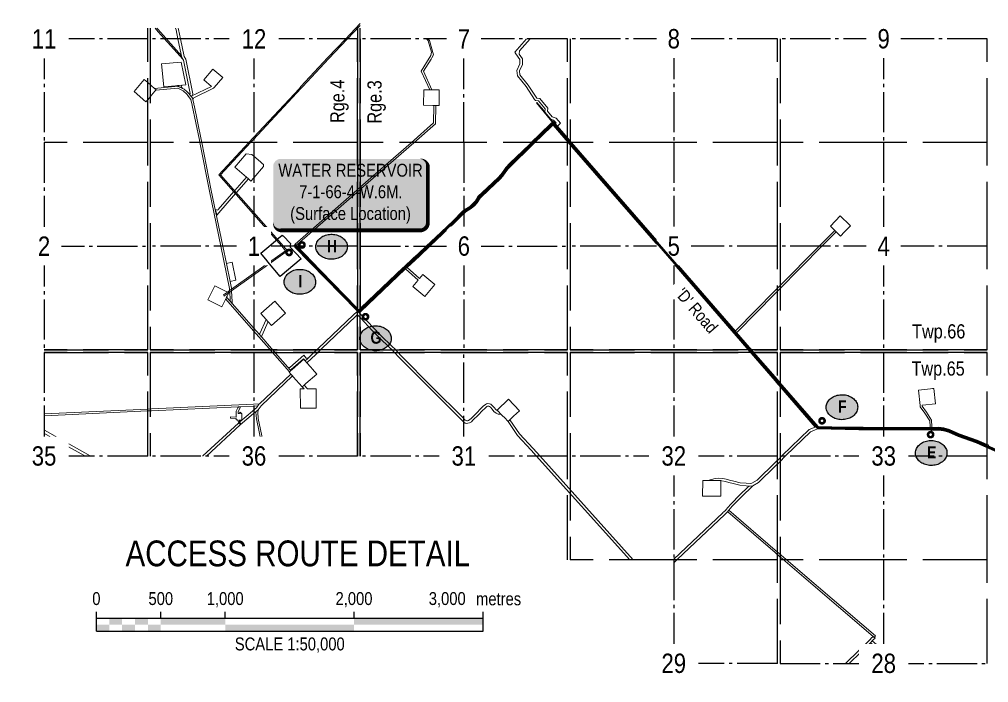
# Model space of a CAD drawing. Extents: x 406396 to 410344, y 6062839 to 6066265.
# Drawn here: x 406816 to 407568, y 6063213 to 6063727 of the extents above; entities that cross this region are included whole.
import ezdxf
from ezdxf.enums import TextEntityAlignment as Align

# ---------------------------------------------------------------- set-up
doc = ezdxf.new("R2010")
doc.units = 0
doc.header["$LTSCALE"] = 5
doc.linetypes.add('foc-QUARTERLINE', pattern=[33, 25, -3, 2, -3])
doc.linetypes.add('foc-UNSURVEYED', pattern=[12.5, 10, -2.5])
for name, color, linetype in [('33', 20, 'Continuous'), ('CG-NOTES', 7, 'Continuous'), ('DETAIL-T', 7, 'Continuous'), ('L-2', 7, 'Continuous'), ('L-QSEC', 8, 'foc-QUARTERLINE'), ('L-SEC', 7, 'Continuous'), ('L-SECQ', 8, 'foc-QUARTERLINE'), ('L-USEC', 7, 'foc-UNSURVEYED'), ('P-PROPOSED', 10, 'Continuous'), ('S-7', 6, 'Continuous')]:
    doc.layers.add(name, color=color, linetype=linetype)
doc.layers.add('AS-ROUTEMAP', color=35, linetype='Continuous', lineweight=0)
doc.styles.add('100L', font='ARIALN.TTF', dxfattribs={"height": 11})
doc.styles.add('120', font='ARIALN.TTF', dxfattribs={"height": 13})
doc.styles.add('80', font='ARIALN.TTF', dxfattribs={"height": 10})
doc.styles.add('80CG', font='ARIALN.TTF', dxfattribs={"height": 10})
doc.styles.add('BOLD', font='ARIALNB.TTF')
doc.styles.add('TXT', font='ARIALN.TTF', dxfattribs={"height": 0.2})

# ---------------------------------------------------------------- blocks, each defined once
blk = doc.blocks.new('*U289')
at = {"color": 0}
for p, q in [((-150, 0), (-150, 15)), ((-150, 10), (150.24, 10)), ((-100, 10), (-100, 15)), ((-50, 10), (-50, 15)), ((50, 10), (50, 15)), ((150.24, 0), (150.24, 15)), ((-150, 0), (150.24, 0))]:
    blk.add_line(p, q, dxfattribs=at)
for points in [[(-140, 10), (-130, 10), (-140, 5), (-130, 5)], [(-120, 10), (-110, 10), (-120, 5), (-110, 5)], [(-100, 10), (-50, 10), (-100, 5), (-50, 5)], [(50, 10), (150.24, 10), (50, 5), (150.24, 5)], [(-150, 5), (-140, 5), (-150, 0), (-140, 0)], [(-130, 5), (-120, 5), (-130, 0), (-120, 0)], [(-110, 5), (-100, 5), (-110, 0), (-100, 0)], [(-50, 5), (50, 5), (-50, 0), (50, 0)]]:
    blk.add_solid(points, dxfattribs=at)
at = {"color": 0, "style": '80'}
blk.add_text('metres', height=10, dxfattribs=at).set_placement((162.24, 20), align=Align.CENTER)
at = {"color": 0, "char_height": 10, "style": '80'}
for s, insert, attachment_point in [('0', (-150, 30.21), 2), ('500', (-100, 30.21), 2), ('1,000', (-50, 30.21), 2), ('2,000', (50, 30.21), 2), ('3,000', (136.7, 30.22), 3), ('SCALE 1:50,000', (0.12, -5), 2)]:
    blk.add_mtext(s, dxfattribs=dict(at, insert=insert, attachment_point=attachment_point))
blk = doc.blocks.new('Route_Letters')
h = blk.add_hatch(color=255)
h.dxf.hatch_style = 1
edge = h.paths.add_edge_path()
edge.add_ellipse((-0.12, 0.46), major_axis=(-11.97, 0), ratio=0.789318, start_angle=0, end_angle=360)
at = {"color": 5}
blk.add_open_spline([(-12.34, 0.46), (-12.34, -0.25), (-12.24, -0.97), (-11.72, -2.79), (-11.14, -3.88), (-9.56, -5.81), (-8.54, -6.66), (-6.22, -8.02), (-4.9, -8.54), (-2.12, -9.17), (-0.66, -9.3), (2.22, -9.13), (3.64, -8.84), (6.27, -7.89), (7.48, -7.22), (9.54, -5.6), (10.38, -4.64), (11.6, -2.54), (11.97, -1.4), (12.18, 0.91), (12.02, 2.08), (11.2, 4.3), (10.54, 5.35), (8.8, 7.2), (7.72, 7.99), (5.29, 9.24), (3.93, 9.68), (1.11, 10.18), (-0.35, 10.23), (-3.22, 9.91), (-4.61, 9.55), (-7.16, 8.47), (-8.32, 7.75), (-10.24, 6.02), (-11, 5.02), (-12.05, 2.86), (-12.32, 1.7), (-12.34, 0.52), (-12.34, 0.49), (-12.34, 0.46)], degree=3, knots=[0, 0, 0, 0, 0.219529, 0.219529, 0.575727, 0.575727, 0.931924, 0.931924, 1.288121, 1.288121, 1.644318, 1.644318, 2.000515, 2.000515, 2.356712, 2.356712, 2.712909, 2.712909, 3.069107, 3.069107, 3.425304, 3.425304, 3.781501, 3.781501, 4.137698, 4.137698, 4.493895, 4.493895, 4.850092, 4.850092, 5.20629, 5.20629, 5.562487, 5.562487, 5.918684, 5.918684, 6.274881, 6.274881, 6.283185, 6.283185, 6.283185, 6.283185], dxfattribs=at)
at = {"color": 14, "style": 'BOLD'}
blk.add_attdef('A', text='', height=9.5, dxfattribs=at).set_placement((0.22, 0.98), align=Align.MIDDLE)
blk = doc.blocks.new('AA')
at = {"const_width": 4}
blk.add_lwpolyline([(-1, 0, 1), (1, 0, 1)], format="xyb", close=True, dxfattribs=at)
blk.add_circle((0, 0), 2)
blk = doc.blocks.new('*U440')
h = blk.add_hatch(color=255)
edge = h.paths.add_edge_path()
edge.add_line((-54, -28.5), (54, -28.5))
edge.add_arc((54, -22.5), 6, 270, 360)
edge.add_line((60, -22.5), (60, 21))
edge.add_arc((54, 21), 6, 0, 90)
edge.add_line((54, 27), (-54, 27))
edge.add_arc((-54, 21), 6, 90, 180)
edge.add_line((-60, 21), (-60, -22.5))
edge.add_arc((-54, -22.5), 6, 180, 270)
at = {"color": 14, "flags": 128}
blk.add_lwpolyline([(-54, -28.5, 3, 3, 0), (54, -28.5, 3, 3, 0.414214), (60, -22.5, 3, 3, 0), (60, 21, 3, 0, 0.414214), (54, 27, 0, 0, 0), (-54, 27, 0, 0, 0.414214), (-60, 21, 0, 0, 0), (-60, -22.5, 0, 3, 0.414214)], format="xyseb", close=True, dxfattribs=at)
at = {"color": 14, "style": '80'}
blk.add_attdef('ENTER_TEXT_001', (-26.85, -4.92), '', height=10, dxfattribs=at)

msp = doc.modelspace()

# ---------------------------------------------------------------- linework, layer by layer
at = {"layer": 'AS-ROUTEMAP'}
for points in [[(407080.67, 6063722.6), (407070.61, 6063711.92), (407056.41, 6063696.87), (407035.98, 6063674.95), (407034.7, 6063673.58), (406997.92, 6063634.12), (406995.63, 6063631.66), (406972.38, 6063606.72), (406997.93, 6063577.64), (407021.12, 6063551.25), (407024.28, 6063547.65), (406997.94, 6063528.88), (406980.92, 6063516.74), (406979.47, 6063515.71), (406978.79, 6063515.22), (406978.71, 6063515.16), (406975.74, 6063513.04), (406975.21, 6063512.67), (406974.89, 6063513.09), (406974.61, 6063513.47), (406977.86, 6063515.78), (406978.74, 6063516.41), (406979.41, 6063516.89), (406980.86, 6063517.93), (406997.94, 6063530.1), (407022.8, 6063547.82), (407019.79, 6063551.26), (406997.93, 6063576.12), (406971.03, 6063606.74), (406994.27, 6063631.66), (406997.92, 6063635.59), (407033.46, 6063673.71), (407034.74, 6063675.08), (407055.68, 6063697.55), (407069.24, 6063711.93), (407080.67, 6063724.06)], [(406922.87, 6063720.47), (406923.65, 6063719.6), (406942.03, 6063699.03), (406942.15, 6063698.48), (406943.34, 6063696.07), (406924.04, 6063717.67), (406921.53, 6063720.47)], [(406937.5, 6063720.47), (406937.79, 6063719.06), (406939.24, 6063712.11)], [(406939.54, 6063720.47), (406939.75, 6063719.47), (406941.28, 6063712.11)], [(406941.27, 6063712.14), (406941.28, 6063712.11), (406944.07, 6063698.34), (406945.43, 6063696.31), (406950.94, 6063669.44), (406950.17, 6063667.86), (406949.77, 6063667.07), (406948.41, 6063668.8), (406948.84, 6063669.7), (406943.55, 6063695.53), (406943.25, 6063695.98), (406942.19, 6063697.56), (406941.72, 6063699.89), (406939.24, 6063712.11), (406939.24, 6063712.14)], [(407133.44, 6063712.14), (407133.57, 6063711.99), (407134.38, 6063710.98), (407137.57, 6063699.78), (407137.62, 6063699.63), (407136.17, 6063697.32), (407135.65, 6063696.48), (407129.72, 6063686.99), (407136.31, 6063672.54), (407135.05, 6063672.55), (407134.66, 6063672.55), (407128.02, 6063687.1), (407134.27, 6063697.11), (407134.79, 6063697.94), (407135.55, 6063699.15), (407135.93, 6063701.89), (407133.47, 6063710.51), (407132.79, 6063711.36), (407132.29, 6063711.98), (407132.16, 6063712.14)], [(407212.45, 6063712.14), (407212.4, 6063712.09), (407204.11, 6063702.73), (407203.96, 6063700.37), (407206.5, 6063696.64), (407206.49, 6063692.35), (407204.27, 6063687.32), (407204.6, 6063684.27), (407211.05, 6063676.31), (407217.57, 6063666.17), (407220.1, 6063665.92), (407226.23, 6063658.47), (407225.98, 6063655.94), (407229.61, 6063651.53), (407232.76, 6063650.5), (407236.08, 6063646.68), (407235.11, 6063645.83), (407234.2, 6063645.04), (407233.59, 6063644.52), (407233.22, 6063644.19), (407231.33, 6063645.85), (407231.96, 6063646.4), (407232.56, 6063646.93), (407230.69, 6063649.08), (407228.43, 6063649.81), (407223.91, 6063655.31), (407224.16, 6063657.84), (407219.08, 6063664.02), (407216.55, 6063664.26), (407215.89, 6063665.07), (407209.43, 6063675.14), (407202.68, 6063683.47), (407202.23, 6063687.64), (407204.5, 6063692.78), (407204.51, 6063696.02), (407201.47, 6063700.47), (407200.59, 6063701.76), (407209.73, 6063712.09), (407209.78, 6063712.14)], [(406926.67, 6063692.76), (406928.27, 6063674.89), (406940.21, 6063675.97), (406945.49, 6063676.44), (406941.8, 6063694.12), (406926.67, 6063692.76)], [(406958.51, 6063388.52), (406958.59, 6063388.6), (406986.38, 6063414.16), (406986.54, 6063414.29), (406987.31, 6063414.97), (406997.03, 6063423.49), (406997.96, 6063424.21), (407000.18, 6063425.92), (407000.5, 6063426.34), (407000.77, 6063426.73), (407001.26, 6063427.45), (407002.08, 6063428.67), (407002.44, 6063429.01), (407026.79, 6063452.17), (407027.12, 6063451.79), (407028.1, 6063450.65), (407003.83, 6063427.57), (407003.62, 6063427.37), (407003.26, 6063426.84), (407002.12, 6063425.17), (407001.8, 6063424.75), (407001.6, 6063424.49), (406999.87, 6063423.16), (406998.29, 6063421.94), (406997.96, 6063421.65), (406987.69, 6063412.64), (406961.54, 6063388.59), (406961.46, 6063388.52)], [(406835.44, 6063421.28), (406835.74, 6063421.29), (406915.85, 6063425), (406918.86, 6063425.14), (406997.96, 6063428.8), (407002.44, 6063429.01), (407002.08, 6063428.67), (407001.26, 6063427.45), (406997.96, 6063427.3), (406987.91, 6063426.83), (406986.19, 6063426.75), (406918.86, 6063423.64), (406915.85, 6063423.5), (406835.74, 6063419.79), (406835.44, 6063419.78)], [(407006.19, 6063388.52), (407006.19, 6063388.53), (407000.16, 6063417.49), (406999.75, 6063422.6), (406999.87, 6063423.16), (407001.6, 6063424.49), (407001.8, 6063424.75), (407001.57, 6063423.96), (407001.26, 6063422.5), (407001.65, 6063417.7), (407007.72, 6063388.53), (407007.72, 6063388.52)], [(407289.73, 6063308.12), (407217.24, 6063388.62), (407213.25, 6063393.05), (407202.67, 6063404.43), (407195.32, 6063415.37), (407196.79, 6063416.76), (407204.24, 6063405.67), (407214.72, 6063394.4), (407219.92, 6063388.62), (407292.42, 6063308.12)], [(406835.44, 6063408.71), (406835.74, 6063408.54), (406871.09, 6063388.69), (406871.4, 6063388.52)], [(406867.27, 6063388.52), (406866.95, 6063388.7), (406848.82, 6063398.78), (406844.4, 6063401.24), (406835.74, 6063406.05), (406835.44, 6063406.21)], [(407575.81, 6063391.07), (407567.78, 6063394.66), (407567.32, 6063394.87), (407564.76, 6063395.98), (407564.28, 6063396.19), (407558.38, 6063398.83), (407544.45, 6063403.77), (407536.96, 6063407.06), (407533.05, 6063408.14), (407529.22, 6063408.59), (407524.79, 6063408.51), (407524.75, 6063408.51), (407523.95, 6063408.46), (407523.94, 6063408.74), (407523.88, 6063409.74), (407523.82, 6063410.74), (407524.22, 6063410.76), (407524.61, 6063410.79), (407524.7, 6063410.79), (407529.33, 6063410.88), (407533.49, 6063410.38), (407537.73, 6063409.21), (407537.73, 6063409.21), (407545.29, 6063405.89), (407559.23, 6063400.96), (407564.76, 6063398.48), (407565.21, 6063398.28), (407567.77, 6063397.16), (407568.24, 6063396.96)], [(406835.44, 6063402.15), (406835.74, 6063402.12), (406844.4, 6063401.24), (406848.82, 6063398.78), (406835.74, 6063400.11), (406835.44, 6063400.14)], [(407323.9, 6063308.57), (407361.99, 6063344.62), (407362.07, 6063344.69), (407362.72, 6063345.31), (407362.79, 6063345.38), (407364.18, 6063346.69), (407364.25, 6063346.76), (407367.8, 6063351), (407370.69, 6063353.83), (407372.91, 6063356.04), (407374.47, 6063357.6), (407382.19, 6063365.3), (407383.28, 6063365.25), (407385.24, 6063365.52), (407376.53, 6063356.83), (407372.1, 6063352.42), (407369.23, 6063349.61), (407366.66, 6063346.54), (407365.69, 6063345.39), (407365.63, 6063345.31), (407364.24, 6063344), (407364.17, 6063343.93), (407363.51, 6063343.31), (407363.44, 6063343.24), (407326.62, 6063308.4), (407323.9, 6063305.82)], [(407457.19, 6063227.71), (407457.68, 6063228.2), (407476.39, 6063246.49), (407477.11, 6063247.19), (407478.54, 6063248.59), (407480.07, 6063247.29), (407478.63, 6063245.89), (407477.91, 6063245.19), (407476.47, 6063243.78), (407460.54, 6063228.2), (407460.04, 6063227.71)], [(407495.28, 6063227.71), (407494.66, 6063228.24), (407484.85, 6063236.63), (407483.55, 6063237.74), (407476.47, 6063243.78), (407477.91, 6063245.19), (407484.85, 6063239.26), (407497.73, 6063228.25), (407498.36, 6063227.71)]]:
    msp.add_lwpolyline(points, dxfattribs=at)
for points in [[(406951.65, 6063666.36), (406950.93, 6063664.9), (406950.76, 6063665.72), (406950.73, 6063665.87), (406949.77, 6063667.07), (406950.17, 6063667.86), (406965.29, 6063675.24), (406959.32, 6063680.27), (406966.39, 6063688.68), (406974.04, 6063682.25), (406967.42, 6063674.38), (406966.96, 6063673.84), (406951.65, 6063666.36)], [(406915.85, 6063664.92), (406914.5, 6063663.33), (406905.21, 6063671.22), (406913.09, 6063680.51), (406915.85, 6063678.17), (406918.86, 6063675.62), (406921.07, 6063673.74), (406922.39, 6063672.63), (406922.13, 6063672.33), (406921.49, 6063671.57), (406918.86, 6063668.47), (406915.85, 6063664.92)], [(406939.39, 6063675.37), (406944.1, 6063673.15), (406946.39, 6063671.04), (406947.25, 6063670.25), (406947.69, 6063669.7), (406948.41, 6063668.8), (406949.77, 6063667.07), (406950.73, 6063665.87), (406950.76, 6063665.72), (406950.93, 6063664.9), (406951.53, 6063662.02), (406951.69, 6063661.24), (406951.8, 6063660.75), (406957.36, 6063633.98), (406957.81, 6063631.71), (406965.19, 6063594.42), (406974.1, 6063551.32), (406976.87, 6063537.93), (406979.74, 6063524.04), (406980.83, 6063518.76), (406980.86, 6063517.93), (406980.92, 6063516.74), (406981.33, 6063508.13), (406981.39, 6063506.84), (406979.8, 6063508.65), (406979.74, 6063509.94), (406979.47, 6063515.71), (406979.41, 6063516.89), (406979.33, 6063518.57), (406972.57, 6063551.32), (406963.73, 6063594.12), (406956.29, 6063631.72), (406955.9, 6063633.67), (406950.33, 6063660.44), (406950.23, 6063660.93), (406950.07, 6063661.71), (406949.37, 6063665.05), (406949.34, 6063665.22), (406948.37, 6063666.44), (406946.99, 6063668.18), (406946.15, 6063669.23), (406943.25, 6063671.89), (406939.11, 6063673.85), (406922.13, 6063672.33), (406922.39, 6063672.63), (406921.07, 6063673.74), (406939.39, 6063675.37)], [(406942.28, 6063676.15), (406941.84, 6063675.23), (406942.92, 6063673.62), (406939.41, 6063675.27), (406939.02, 6063675.86)], [(407141.89, 6063672.52), (407141.84, 6063660.53), (407139.84, 6063660.54), (407139.28, 6063660.54), (407137.9, 6063660.54), (407137.81, 6063660.54), (407136.97, 6063660.55), (407129.85, 6063660.58), (407129.9, 6063672.57), (407134.05, 6063672.55), (407134.66, 6063672.55), (407135.05, 6063672.55), (407136.31, 6063672.54), (407141.89, 6063672.52)], [(407222.77, 6063656.7), (407223.91, 6063655.31), (407228.43, 6063649.81), (407230.04, 6063647.84), (407230.15, 6063647.72), (407229.77, 6063647.4), (407229.66, 6063647.52), (407228.05, 6063649.5), (407217.3, 6063662.56), (407217.69, 6063662.88), (407222.77, 6063656.7)], [(407079.57, 6063501.97), (407078.56, 6063501.01), (407078.21, 6063501.37), (407078.04, 6063501.54), (407030.08, 6063550.69), (407030.1, 6063551.24), (407030.17, 6063552.97), (407078.01, 6063594.81), (407078.53, 6063595.27), (407081.02, 6063597.44), (407120.08, 6063631.6), (407137.61, 6063646.93), (407137.9, 6063660.27), (407137.9, 6063660.54), (407139.28, 6063660.54), (407139.3, 6063660.47), (407138.99, 6063646.28), (407122.21, 6063631.6), (407081.02, 6063595.58), (407078.01, 6063592.95), (407031.54, 6063552.31), (407031.5, 6063551.24), (407078.04, 6063503.55), (407079.22, 6063502.33), (407079.57, 6063501.97)], [(407231.96, 6063646.4), (407233.59, 6063644.52), (407240.13, 6063636.99), (407243.15, 6063633.52), (407244.67, 6063631.76), (407314.39, 6063551.49), (407322.29, 6063542.39), (407371.69, 6063485.5), (407372.68, 6063484.37), (407382.67, 6063472.87), (407383.24, 6063472.21), (407385.38, 6063469.75), (407385.85, 6063469.2), (407402.47, 6063450.07), (407405.49, 6063446.59), (407406.25, 6063445.72), (407435.91, 6063411.56), (407434.97, 6063411.58), (407434.67, 6063411.46), (407433.69, 6063411.06), (407405.5, 6063443.54), (407404.74, 6063444.41), (407402.48, 6063447.01), (407383.87, 6063468.44), (407383.21, 6063469.2), (407381.16, 6063471.56), (407380.6, 6063472.21), (407322.3, 6063539.34), (407311.75, 6063551.48), (407243.15, 6063630.47), (407242.03, 6063631.76), (407240.14, 6063633.94), (407230.31, 6063645.25), (407229.87, 6063644.89), (407221.57, 6063636.92), (407216.25, 6063631.73), (407213.32, 6063628.87), (407198.22, 6063614.22), (407195.13, 6063611.1), (407193.12, 6063608.13), (407191.33, 6063605.62), (407189.23, 6063603.29), (407180.63, 6063595.19), (407173.61, 6063588.56), (407171.52, 6063584.99), (407169.24, 6063582.75), (407166.85, 6063580.6), (407162.64, 6063578.06), (407160.1, 6063575.57), (407154.1, 6063569.68), (407144.8, 6063560.81), (407134.68, 6063551.25), (407126.89, 6063543.9), (407123.24, 6063540.53), (407117.04, 6063534.86), (407115.93, 6063533.84), (407115.56, 6063533.5), (407115.45, 6063533.4), (407081.05, 6063500.63), (407080.95, 6063500.53), (407079.94, 6063499.56), (407081.05, 6063498.39), (407091.18, 6063487.69), (407095.9, 6063482.76), (407106.05, 6063473.03), (407107.18, 6063471.85), (407110.07, 6063468.84), (407112.19, 6063466.63), (407136.76, 6063441.85), (407160.18, 6063418.51), (407162.22, 6063416.48), (407162.9, 6063416.01), (407163.28, 6063415.93), (407163.84, 6063415.98), (407164.62, 6063416.19), (407165.71, 6063416.81), (407166.66, 6063417.75), (407171.02, 6063421.95), (407173.9, 6063425.07), (407176.17, 6063427.24), (407177.82, 6063428.64), (407178.69, 6063429.1), (407179.79, 6063429.34), (407180.89, 6063429.17), (407181.89, 6063428.73), (407183.14, 6063427.81), (407184.46, 6063426.12), (407185.81, 6063424.61), (407187.19, 6063423.55), (407188.01, 6063423.09), (407189.85, 6063421.15), (407187.64, 6063421.01), (407186.08, 6063421.88), (407184.44, 6063423.14), (407182.92, 6063424.84), (407181.73, 6063426.37), (407180.89, 6063426.99), (407180.33, 6063427.23), (407179.85, 6063427.31), (407179.38, 6063427.21), (407178.96, 6063426.98), (407177.51, 6063425.76), (407175.32, 6063423.66), (407172.45, 6063420.55), (407168.13, 6063416.4), (407168.06, 6063416.32), (407166.93, 6063415.2), (407165.38, 6063414.33), (407164.19, 6063414.01), (407163.15, 6063413.91), (407162.09, 6063414.14), (407160.94, 6063414.94), (407160.19, 6063415.69), (407160.11, 6063415.77), (407135.34, 6063440.44), (407110.76, 6063465.23), (407107.3, 6063468.83), (407104.63, 6063471.62), (407104.4, 6063471.84), (407094.48, 6063481.35), (407089.73, 6063486.32), (407081.06, 6063495.48), (407078.49, 6063498.19), (407078.04, 6063497.76), (407076.97, 6063496.73), (407050.85, 6063471.85), (407047.69, 6063468.84), (407046.17, 6063467.4), (407039.37, 6063460.91), (407038.05, 6063462.42), (407039.67, 6063463.96), (407040.22, 6063464.49), (407044.8, 6063468.84), (407047.95, 6063471.85), (407075.59, 6063498.18), (407078.04, 6063500.52), (407078.56, 6063501.01), (407079.57, 6063501.97), (407081.05, 6063503.39), (407114.07, 6063534.84), (407114.44, 6063535.18), (407121.87, 6063541.98), (407125.53, 6063545.36), (407131.76, 6063551.24), (407143.42, 6063562.26), (407152.71, 6063571.12), (407160.1, 6063578.37), (407161.4, 6063579.65), (407165.66, 6063582.21), (407167.87, 6063584.2), (407169.93, 6063586.22), (407172.03, 6063589.81), (407179.26, 6063596.65), (407187.8, 6063604.69), (407189.77, 6063606.87), (407191.47, 6063609.27), (407193.58, 6063612.38), (407196.81, 6063615.64), (407211.92, 6063630.3), (407213.38, 6063631.72), (407220.18, 6063638.36), (407228.53, 6063646.38), (407229.77, 6063647.4), (407230.15, 6063647.72), (407230.53, 6063648.04), (407231.96, 6063646.4)], [(406998.16, 6063604.37), (406995.96, 6063601.84), (406993.92, 6063603.61), (406992.41, 6063604.92), (406983.47, 6063612.68), (406992.32, 6063622.87), (406996.64, 6063622.43), (406998.16, 6063621.11), (407003.3, 6063616.64), (407004.61, 6063615.5), (407005.69, 6063614.56), (407005.79, 6063613.16), (406998.16, 6063604.37)], [(406984.07, 6063592.27), (406971.03, 6063577.26), (406969.36, 6063575.35), (406968.45, 6063579.77), (406970.16, 6063579.32), (406970.52, 6063579.73), (406982.74, 6063593.79), (406983.4, 6063594.55), (406992.41, 6063604.92), (406993.92, 6063603.61), (406984.73, 6063593.03), (406984.07, 6063592.27)], [(407456.37, 6063562.43), (407453.18, 6063559.21), (407449.81, 6063562.55), (407449.27, 6063563.07), (407448.74, 6063563.6), (407445.36, 6063566.93), (407453.09, 6063574.75), (407456.45, 6063571.43), (407457, 6063570.89), (407457.52, 6063570.38), (407460.91, 6063567.03), (407457.42, 6063563.5), (407456.37, 6063562.43)], [(407373.24, 6063484.94), (407372.68, 6063484.37), (407371.69, 6063485.5), (407372.26, 6063486.08), (407402.4, 6063516.63), (407405.41, 6063519.68), (407436.95, 6063551.65), (407448.74, 6063563.6), (407449.27, 6063563.07), (407449.81, 6063562.55), (407439.06, 6063551.65), (407405.42, 6063517.55), (407402.41, 6063514.5), (407373.24, 6063484.94)], [(406979.74, 6063524.04), (406976.87, 6063537.93), (406981.27, 6063538.85), (406984.14, 6063524.95), (406979.74, 6063524.04)], [(407117.04, 6063534.86), (407126.68, 6063526.18), (407129.25, 6063529.27), (407138.47, 6063521.61), (407130.81, 6063512.38), (407121.59, 6063520.04), (407125.41, 6063524.64), (407125.73, 6063525.03), (407115.93, 6063533.84), (407117.04, 6063534.86)], [(406976.13, 6063509.85), (406973.46, 6063504.37), (406962.5, 6063509.69), (406967.83, 6063520.66), (406977.86, 6063515.78), (406978.79, 6063515.33), (406978.71, 6063515.16), (406977.45, 6063512.56), (406977.07, 6063511.78), (406976.36, 6063510.32), (406976.13, 6063509.85)], [(407026.93, 6063454.79), (407025.8, 6063453.81), (407012.61, 6063468.89), (407009.97, 6063471.91), (406997.95, 6063485.64), (406976.36, 6063510.32), (406977.07, 6063511.78), (406979.8, 6063508.65), (406981.39, 6063506.84), (406997.95, 6063487.91), (407002.51, 6063482.71), (407003.81, 6063481.22), (407003.95, 6063481.05), (407004.32, 6063480.64), (407011.96, 6063471.9), (407014.6, 6063468.89), (407015.06, 6063468.36), (407024.63, 6063457.43), (407026.6, 6063455.17), (407026.93, 6063454.79)], [(407022.72, 6063499.35), (407011.84, 6063489.78), (407009.53, 6063492.4), (407009.17, 6063492.81), (407009.04, 6063492.96), (407007.72, 6063494.47), (407003.59, 6063499.16), (407014.47, 6063508.72), (407022.72, 6063499.35)], [(407004.31, 6063481.86), (407003.95, 6063481.05), (407003.81, 6063481.22), (407002.51, 6063482.71), (407002.86, 6063483.52), (407007.72, 6063494.47), (407009.04, 6063492.96), (407009.17, 6063492.81), (407004.31, 6063481.86)], [(407040.22, 6063464.49), (407039.67, 6063463.96), (407038.05, 6063462.42), (407037.01, 6063463.61), (407036.68, 6063463.98), (407027.2, 6063455.7), (407026.6, 6063455.17), (407024.63, 6063457.43), (407025.76, 6063457.35), (407026.04, 6063457.33), (407036.87, 6063466.81), (407038.84, 6063464.55), (407039.53, 6063464.52), (407040.22, 6063464.49)], [(407035.78, 6063442.31), (407035.57, 6063442.13), (407028.64, 6063450.06), (407028.1, 6063450.65), (407027.12, 6063451.79), (407026.79, 6063452.17), (407025.55, 6063453.59), (407025.8, 6063453.81), (407026.93, 6063454.79), (407027.53, 6063455.32), (407037.01, 6063463.61), (407038.05, 6063462.42), (407039.37, 6063460.91), (407042.43, 6063457.42), (407043.74, 6063455.91), (407047.03, 6063452.15), (407038.53, 6063444.71), (407037.28, 6063443.63), (407037.02, 6063443.4), (407035.78, 6063442.31)], [(407037.14, 6063440.72), (407035.78, 6063442.31), (407037.02, 6063443.4), (407037.28, 6063443.63), (407039.77, 6063440.73), (407046.42, 6063440.73), (407046.42, 6063429.9), (407046.43, 6063425.74), (407034.24, 6063425.73), (407034.23, 6063440.72), (407037.14, 6063440.72)], [(407524.22, 6063410.76), (407523.82, 6063410.74), (407522.82, 6063410.74), (407522.76, 6063411.53), (407522.47, 6063415.88), (407518.7, 6063421.92), (407515.11, 6063426.76), (407515.09, 6063427.82), (407513.77, 6063439.74), (407523.04, 6063440.76), (407524.53, 6063440.92), (407525.69, 6063441.05), (407527, 6063429.13), (407516.85, 6063428.01), (407516.48, 6063427.97), (407516.5, 6063427.24), (407519.85, 6063422.71), (407523.85, 6063416.32), (407524.16, 6063411.53), (407524.22, 6063410.76)], [(407196.79, 6063416.76), (407195.32, 6063415.37), (407192.48, 6063418.36), (407191.13, 6063419.8), (407190.4, 6063420.56), (407189.85, 6063421.15), (407188.01, 6063423.09), (407186.94, 6063424.22), (407195.79, 6063432.6), (407204.17, 6063423.74), (407199.57, 6063419.39), (407197.94, 6063417.85), (407196.79, 6063416.76)], [(406985.91, 6063421.5), (406986.67, 6063421.5), (406987.46, 6063422.71), (406988.3, 6063422.17), (406987.86, 6063421.5), (406988.91, 6063421.49), (406988.89, 6063416.51), (406986.52, 6063416.51), (406987.31, 6063414.97), (406987.85, 6063413.92), (406986.97, 6063413.46), (406986.54, 6063414.29), (406985.39, 6063416.52), (406984.39, 6063416.52), (406984.4, 6063417.69), (406979.96, 6063417.9), (406980.01, 6063418.9), (406984.4, 6063418.69), (406984.41, 6063421.51), (406984.42, 6063423.26), (406985.82, 6063426.04), (406986.19, 6063426.75), (406987.91, 6063426.83), (406987.55, 6063426.12), (406985.91, 6063422.9), (406985.91, 6063421.5)], [(407523.88, 6063409.74), (407523.94, 6063408.74), (407484.64, 6063408.78), (407467.35, 6063408.8), (407435.34, 6063409.57), (407432.98, 6063408.62), (407429.91, 6063407.38), (407410.95, 6063388.87), (407405.56, 6063383.6), (407402.55, 6063380.66), (407389.72, 6063368.13), (407385.24, 6063365.52), (407383.28, 6063365.25), (407382.19, 6063365.3), (407379.93, 6063365.42), (407375.05, 6063365.94), (407369.95, 6063367.2), (407366.5, 6063368), (407364.12, 6063368.79), (407361.15, 6063369.38), (407360.35, 6063369.51), (407350.42, 6063369.49), (407356.13, 6063371.22), (407358.68, 6063371.44), (407362.01, 6063371.25), (407364.63, 6063370.73), (407367.04, 6063369.93), (407370.41, 6063369.14), (407375.4, 6063367.91), (407380.09, 6063367.41), (407383.19, 6063367.25), (407384.57, 6063367.45), (407388.5, 6063369.73), (407402.55, 6063383.45), (407405.56, 6063386.39), (407408.09, 6063388.87), (407428.8, 6063409.09), (407433.69, 6063411.06), (407434.67, 6063411.46), (407434.97, 6063411.58), (407435.91, 6063411.56), (407467.38, 6063410.8), (407484.63, 6063410.78), (407522.82, 6063410.74), (407523.82, 6063410.74), (407523.88, 6063409.74)], [(407360.35, 6063369.51), (407360.28, 6063357.52), (407353.94, 6063357.51), (407351.94, 6063357.51), (407346.29, 6063357.5), (407346.36, 6063369.49), (407350.42, 6063369.49), (407360.35, 6063369.51)], [(407480.29, 6063249.08), (407479.31, 6063247.94), (407478.54, 6063248.59), (407424.68, 6063294.66), (407408.58, 6063308.5), (407405.64, 6063311.03), (407402.62, 6063313.63), (407369.39, 6063342.2), (407366.08, 6063345.05), (407365.69, 6063345.39), (407366.66, 6063346.54), (407402.62, 6063315.61), (407405.63, 6063313.01), (407410.88, 6063308.5), (407425.65, 6063295.8), (407480.29, 6063249.08)]]:
    msp.add_lwpolyline(points, close=True, dxfattribs=at)
at = {"layer": 'L-QSEC', "color": 253, "ltscale": 0.25}
for p, q in [((406835.44, 6063720.47), (406835.44, 6063712.11)), ((406835.44, 6063712.14), (406835.44, 6063631.74)), ((406915.85, 6063712.14), (406835.44, 6063712.14)), ((406998.26, 6063712.14), (406917.86, 6063712.14)), ((407078.66, 6063712.14), (406998.26, 6063712.14)), ((406998.26, 6063712.14), (406998.26, 6063631.74)), ((407161.08, 6063712.14), (407080.67, 6063712.14)), ((407241.48, 6063712.14), (407161.08, 6063712.14)), ((407161.08, 6063631.74), (407161.08, 6063712.14)), ((407323.9, 6063712.14), (407243.49, 6063712.14)), ((407323.9, 6063712.14), (407323.9, 6063631.74)), ((407404.3, 6063712.14), (407323.9, 6063712.14)), ((407486.71, 6063712.14), (407406.31, 6063712.14)), ((407486.71, 6063712.14), (407486.71, 6063631.74)), ((407567.12, 6063712.14), (407486.71, 6063712.14)), ((406835.44, 6063631.74), (406835.44, 6063551.34)), ((406998.26, 6063631.74), (406998.26, 6063551.34)), ((407161.08, 6063631.74), (407161.08, 6063551.34)), ((407323.9, 6063631.74), (407323.9, 6063551.34)), ((407486.71, 6063631.74), (407486.71, 6063551.34)), ((406835.44, 6063551.34), (406835.44, 6063470.93)), ((406835.44, 6063551.34), (406915.85, 6063551.34)), ((406998.26, 6063551.34), (406917.86, 6063551.34)), ((406998.26, 6063551.34), (406998.26, 6063470.93)), ((407078.66, 6063551.34), (406998.26, 6063551.34)), ((407080.67, 6063551.34), (407161.08, 6063551.34)), ((407161.08, 6063551.34), (407241.48, 6063551.34)), ((407161.08, 6063551.34), (407161.08, 6063470.93)), ((407323.9, 6063551.34), (407243.49, 6063551.34)), ((407404.3, 6063551.34), (407323.9, 6063551.34)), ((407323.9, 6063551.34), (407323.9, 6063470.93)), ((407486.71, 6063551.34), (407406.31, 6063551.34)), ((407486.71, 6063551.34), (407486.71, 6063470.93)), ((407567.12, 6063551.34), (407486.71, 6063551.34)), ((406835.44, 6063468.92), (406835.44, 6063388.52)), ((406998.26, 6063468.92), (406998.26, 6063388.52)), ((407161.08, 6063388.52), (407161.08, 6063468.92)), ((407323.9, 6063468.92), (407323.9, 6063388.52)), ((407486.71, 6063468.92), (407486.71, 6063388.52)), ((406915.85, 6063388.52), (406835.44, 6063388.52)), ((406998.26, 6063388.52), (406917.86, 6063388.52)), ((407078.66, 6063388.52), (406998.26, 6063388.52)), ((407161.08, 6063388.52), (407080.67, 6063388.52)), ((407241.48, 6063388.52), (407161.08, 6063388.52)), ((407323.9, 6063388.52), (407243.49, 6063388.52)), ((407323.9, 6063388.52), (407323.9, 6063308.12)), ((407404.3, 6063388.52), (407323.9, 6063388.52)), ((407486.71, 6063388.52), (407406.31, 6063388.52)), ((407486.71, 6063388.52), (407486.71, 6063308.12)), ((407567.12, 6063388.52), (407486.71, 6063388.52)), ((407323.9, 6063308.12), (407323.9, 6063227.71)), ((407486.71, 6063308.12), (407486.71, 6063227.71)), ((407404.3, 6063227.71), (407323.9, 6063227.71)), ((407406.31, 6063227.71), (407486.71, 6063227.71)), ((407486.71, 6063227.71), (407567.12, 6063227.71))]:
    msp.add_line(p, q, dxfattribs=at)
at = {"layer": 'L-SEC', "color": 253}
for p, q in [((406915.85, 6063712.14), (406915.85, 6063720.47)), ((406917.86, 6063720.47), (406917.86, 6063712.14))]:
    msp.add_line(p, q, dxfattribs=at)
at = {"layer": 'L-SEC', "flags": 128}
for points in [[(407078.66, 6063720.47), (407078.66, 6063712.14)], [(407080.67, 6063712.14), (407080.67, 6063720.47)]]:
    msp.add_lwpolyline(points, dxfattribs=at)
at = {"layer": 'L-SECQ', "color": 253, "ltscale": 0.25}
msp.add_line((406998.26, 6063720.47), (406998.26, 6063712.14), dxfattribs=at)
at = {"layer": 'L-USEC'}
for p, q in [((406915.85, 6063631.74), (406915.85, 6063712.14)), ((406917.86, 6063712.14), (406917.86, 6063631.74)), ((407078.66, 6063631.74), (407078.66, 6063712.14)), ((407078.66, 6063712.14), (407078.66, 6063631.74)), ((407078.66, 6063712.14), (407078.66, 6063631.74)), ((407078.66, 6063631.74), (407078.66, 6063712.14)), ((407080.67, 6063631.74), (407080.67, 6063712.14)), ((407080.67, 6063712.14), (407080.67, 6063631.74)), ((407080.67, 6063631.74), (407080.67, 6063712.14)), ((407080.67, 6063712.14), (407080.67, 6063631.74)), ((407241.48, 6063631.74), (407241.48, 6063712.14)), ((407243.49, 6063712.14), (407243.49, 6063631.74)), ((407404.3, 6063631.74), (407404.3, 6063712.14)), ((407406.31, 6063712.14), (407406.31, 6063631.74)), ((407567.12, 6063631.74), (407567.12, 6063712.14)), ((406915.85, 6063631.74), (406835.44, 6063631.74)), ((406915.85, 6063551.34), (406915.85, 6063631.74)), ((406917.86, 6063631.74), (406917.86, 6063551.34)), ((406998.26, 6063631.74), (406917.86, 6063631.74)), ((407078.66, 6063631.74), (406998.26, 6063631.74)), ((407078.66, 6063551.34), (407078.66, 6063631.74)), ((407078.66, 6063631.74), (407078.66, 6063551.34)), ((407078.66, 6063631.74), (407078.66, 6063551.34)), ((407078.66, 6063551.34), (407078.66, 6063631.74)), ((407080.67, 6063551.34), (407080.67, 6063631.74)), ((407161.08, 6063631.74), (407080.67, 6063631.74)), ((407080.67, 6063631.74), (407080.67, 6063551.34)), ((407080.67, 6063551.34), (407080.67, 6063631.74)), ((407080.67, 6063631.74), (407080.67, 6063551.34)), ((407241.48, 6063631.74), (407161.08, 6063631.74)), ((407241.48, 6063551.34), (407241.48, 6063631.74)), ((407243.49, 6063631.74), (407243.49, 6063551.34)), ((407323.9, 6063631.74), (407243.49, 6063631.74)), ((407404.3, 6063631.74), (407323.9, 6063631.74)), ((407404.3, 6063551.34), (407404.3, 6063631.74)), ((407406.31, 6063631.74), (407406.31, 6063551.34)), ((407486.71, 6063631.74), (407406.31, 6063631.74)), ((407567.12, 6063631.74), (407486.71, 6063631.74)), ((407567.12, 6063551.34), (407567.12, 6063631.74)), ((406915.85, 6063470.93), (406915.85, 6063551.34)), ((406917.86, 6063551.34), (406917.86, 6063470.93)), ((407078.66, 6063470.93), (407078.66, 6063551.34)), ((407078.66, 6063551.34), (407078.66, 6063470.93)), ((407078.66, 6063551.34), (407078.66, 6063470.93)), ((407078.66, 6063470.93), (407078.66, 6063551.34)), ((407080.67, 6063470.93), (407080.67, 6063551.34)), ((407080.67, 6063551.34), (407080.67, 6063470.93)), ((407080.67, 6063470.93), (407080.67, 6063551.34)), ((407080.67, 6063551.34), (407080.67, 6063470.93)), ((407241.48, 6063470.93), (407241.48, 6063551.34)), ((407243.49, 6063551.34), (407243.49, 6063470.93)), ((407404.3, 6063470.93), (407404.3, 6063551.34)), ((407406.31, 6063551.34), (407406.31, 6063470.93)), ((407567.12, 6063470.93), (407567.12, 6063551.34)), ((406915.85, 6063470.93), (406835.44, 6063470.93)), ((406835.44, 6063470.93), (406915.85, 6063470.93)), ((406915.85, 6063468.92), (406835.44, 6063468.92)), ((406835.44, 6063468.92), (406915.85, 6063468.92)), ((406915.85, 6063388.52), (406915.85, 6063468.92)), ((406998.26, 6063470.93), (406917.86, 6063470.93)), ((406917.86, 6063470.93), (406998.26, 6063470.93)), ((406998.26, 6063468.92), (406917.86, 6063468.92)), ((406917.86, 6063468.92), (406917.86, 6063388.52)), ((406917.86, 6063468.92), (406998.26, 6063468.92)), ((407078.66, 6063470.93), (406998.26, 6063470.93)), ((406998.26, 6063470.93), (407078.66, 6063470.93)), ((407078.66, 6063468.92), (406998.26, 6063468.92)), ((406998.26, 6063468.92), (407078.66, 6063468.92)), ((407078.66, 6063388.52), (407078.66, 6063468.92)), ((407078.66, 6063468.92), (407078.66, 6063388.52)), ((407078.66, 6063468.92), (407078.66, 6063388.52)), ((407078.66, 6063388.52), (407078.66, 6063468.92)), ((407161.08, 6063470.93), (407080.67, 6063470.93)), ((407080.67, 6063470.93), (407161.08, 6063470.93)), ((407080.67, 6063468.92), (407080.67, 6063388.52)), ((407080.67, 6063468.92), (407080.67, 6063388.52)), ((407161.08, 6063468.92), (407080.67, 6063468.92)), ((407080.67, 6063468.92), (407161.08, 6063468.92)), ((407080.67, 6063388.52), (407080.67, 6063468.92)), ((407080.67, 6063388.52), (407080.67, 6063468.92)), ((407241.48, 6063470.93), (407161.08, 6063470.93)), ((407161.08, 6063470.93), (407241.48, 6063470.93)), ((407241.48, 6063468.92), (407161.08, 6063468.92)), ((407161.08, 6063468.92), (407241.48, 6063468.92)), ((407241.48, 6063388.52), (407241.48, 6063468.92)), ((407323.9, 6063470.93), (407243.49, 6063470.93)), ((407243.49, 6063470.93), (407323.9, 6063470.93)), ((407243.49, 6063468.92), (407243.49, 6063388.52)), ((407323.9, 6063468.92), (407243.49, 6063468.92)), ((407243.49, 6063468.92), (407323.9, 6063468.92)), ((407404.3, 6063470.93), (407323.9, 6063470.93)), ((407323.9, 6063470.93), (407404.3, 6063470.93)), ((407404.3, 6063468.92), (407323.9, 6063468.92)), ((407323.9, 6063468.92), (407404.3, 6063468.92)), ((407404.3, 6063388.52), (407404.3, 6063468.92)), ((407486.71, 6063470.93), (407406.31, 6063470.93)), ((407406.31, 6063470.93), (407486.71, 6063470.93)), ((407406.31, 6063468.92), (407406.31, 6063388.52)), ((407486.71, 6063468.92), (407406.31, 6063468.92)), ((407406.31, 6063468.92), (407486.71, 6063468.92)), ((407567.12, 6063470.93), (407486.71, 6063470.93)), ((407486.71, 6063470.93), (407567.12, 6063470.93)), ((407567.12, 6063468.92), (407486.71, 6063468.92)), ((407486.71, 6063468.92), (407567.12, 6063468.92)), ((407567.12, 6063388.52), (407567.12, 6063468.92)), ((407241.48, 6063308.12), (407241.48, 6063388.52)), ((407243.49, 6063388.52), (407243.49, 6063308.12)), ((407404.3, 6063308.12), (407404.3, 6063388.52)), ((407406.31, 6063388.52), (407406.31, 6063308.12)), ((407567.12, 6063308.12), (407567.12, 6063388.52)), ((407323.9, 6063308.12), (407243.49, 6063308.12)), ((407404.3, 6063308.12), (407323.9, 6063308.12)), ((407404.3, 6063227.71), (407404.3, 6063308.12)), ((407406.31, 6063308.12), (407406.31, 6063227.71)), ((407486.71, 6063308.12), (407406.31, 6063308.12)), ((407567.12, 6063308.12), (407486.71, 6063308.12)), ((407567.12, 6063227.71), (407567.12, 6063308.12))]:
    msp.add_line(p, q, dxfattribs=at)
at = {"layer": 'P-PROPOSED', "color": 90, "flags": 128}
msp.add_lwpolyline([(407434.67, 6063411.46, 2, 2, 0), (407435.46, 6063410.53, 2, 2, 0), (407523.88, 6063409.75, 2, 2, 0), (407529.47, 6063409.72, 2, 2, 0), (407533.44, 6063409.28, 2, 2, 0), (407537.52, 6063408.14, 2, 2, 0), (407544.66, 6063404.8, 2, 2, 0), (407558.91, 6063399.76, 2, 2, 0), (407577.28, 6063391.49, 2, 2, 0), (407582.26, 6063388.56, 2, 2, 0), (407589.46, 6063382.99, 2, 2, 0), (407609.69, 6063364.51, 2, 2, 0), (407616.05, 6063360.09, 2, 2, 0), (407624.08, 6063356.05, 2, 2, 0), (407627, 6063354.99, 2, 2, 0), (407636.65, 6063356.23, 2, 2, 0), (407640.02, 6063356.17, 2, 2, 0), (407643.23, 6063355.02, 2, 2, 0), (407646.19, 6063353.01, 2, 2, 0), (407655.31, 6063344.99, 2, 2, 0), (407658.73, 6063343.68, 2, 2, 0), (407673.89, 6063341.45, 2, 2, 0), (407677.08, 6063340.26, 2, 2, 0), (407681.87, 6063336.06, 0, 0, 0)], format="xyseb", dxfattribs=at)

# ---------------------------------------------------------------- block references
at = {"xscale": 0.9992111562800168, "yscale": 0.9992111562800168, "zscale": 0.9992111562800168}
for p, values in [((407058.6, 6063550.42), {'A': 'H'}), ((407033.99, 6063523.23), {'A': 'I'}), ((407092.67, 6063479.47), {'A': 'G'}), ((407454.48, 6063426), {'A': 'F'}), ((407523.74, 6063390.47), {'A': 'E'})]:
    msp.add_blockref('Route_Letters', p, dxfattribs=at).add_auto_attribs(values)
for p in [(407025.49, 6063546.44), (407035.5, 6063552.25), (407084.79, 6063496.61), (407438.91, 6063415.9), (407523.13, 6063405.17)]:
    msp.add_blockref('AA', p, dxfattribs=at)
at = {"layer": 'L-2', "xscale": 0.9992111562800168, "yscale": 0.9992111562800168, "zscale": 0.9992111562800168}
msp.add_blockref('*U289', (407025.91, 6063252.82), dxfattribs=at)

# ---------------------------------------------------------------- texts
at = {"style": '100L'}
for s, rotation, p in [('Rge.4', 89.99996, (407068.44, 6063663.67)), ('Rge.3', 89.99996, (407097.27, 6063663.19)), ('Twp.66', 359.99996, (407529.42, 6063479.78)), ('Twp.65', 359.99996, (407528.94, 6063450.96))]:
    msp.add_text(s, height=10.991, rotation=rotation, dxfattribs=at).set_placement(p, align=Align.CENTER)
at = {"layer": 'DETAIL-T', "color": 3, "insert": (406836.84, 6063323.05), "char_height": 20, "width": 390.0592, "attachment_point": 1, "style": '80CG'}
msp.add_mtext('\\pi61.80314;ACCESS ROUTE DETAIL', dxfattribs=at)

# ---------------------------------------------------------------- next in the draw order: texts
at = {"layer": '33', "insert": (407345.44, 6063504.52), "char_height": 9.493, "width": 50.95, "attachment_point": 2, "rotation": 310.97312, "style": 'TXT', "bg_fill": 3, "box_fill_scale": 1.15, "bg_fill_color": 256, "bg_fill_true_color": 256, "bg_fill_transparency": 0}
msp.add_mtext("'D' Road", dxfattribs=at)
at = {"layer": 'S-7', "attachment_point": 5, "style": '120', "bg_fill": 3, "box_fill_scale": 1.5, "bg_fill_color": 256}
for s, insert, char_height, width, bg_fill_transparency in [('11', (406835.44, 6063712.14), 14.988, 23.2899, 132), ('12', (406998.26, 6063712.14), 14.988, 23.2899, 177), ('7', (407161.08, 6063712.14), 14.99, 11.645, 3997695), ('8', (407323.9, 6063712.14), 14.99, 11.645, 13369401), ('9', (407486.71, 6063712.14), 14.99, 11.645, 13369416), ('2', (406835.44, 6063551.34), 14.99, 11.645, 127), ('1', (406998.26, 6063551.34), 14.99, 11.645, 182), ('6', (407161.08, 6063551.34), 14.99, 11.645, 3932172), ('5', (407323.9, 6063551.34), 14.99, 11.645, 13369406), ('4', (407486.71, 6063551.34), 14.99, 11.645, 13369411), ('35', (406835.44, 6063388.52), 14.988, 23.2899, 152), ('36', (406998.26, 6063388.52), 14.988, 23.2899, 157), ('31', (407161.08, 6063388.52), 14.988, 23.2899, 13369376), ('32', (407323.9, 6063388.52), 14.988, 23.2899, 13369381), ('33', (407486.71, 6063388.52), 14.988, 23.2899, 13369436), ('29', (407323.9, 6063227.71), 14.988, 23.2899, 13369386), ('28', (407486.71, 6063227.71), 14.988, 23.2899, 13369431)]:
    msp.add_mtext(s, dxfattribs=dict(at, insert=insert, char_height=char_height, width=width, bg_fill_transparency=bg_fill_transparency))

# ---------------------------------------------------------------- next in the draw order: linework, layer by layer
at = {"layer": 'P-PROPOSED', "color": 90, "const_width": 2, "flags": 128}
msp.add_lwpolyline([(407029.68, 6063552.75), (407079.74, 6063500.49), (407146.58, 6063563.96), (407161.69, 6063578.97), (407165.86, 6063581.19), (407170.92, 6063585.72), (407173.07, 6063589.45), (407189.72, 6063605.2), (407194.21, 6063611.66), (407230.55, 6063646.56), (407434.69, 6063411.5)], dxfattribs=at)
at = {"layer": 'P-PROPOSED'}
msp.add_lwpolyline([(407034.79, 6063541.46), (407018.64, 6063527.85), (407009.13, 6063539.14), (407008.48, 6063539.91), (407003.52, 6063545.79), (407011.27, 6063552.32), (407015.35, 6063555.76), (407016.12, 6063556.4), (407020.26, 6063559.9), (407020.87, 6063559.25), (407026.48, 6063553.36), (407026.4, 6063551.98), (407026.31, 6063550.53), (407034.79, 6063541.46)], close=True, dxfattribs=at)

# ---------------------------------------------------------------- next in the draw order: block references
at = {"layer": 'CG-NOTES', "color": 6}
ref = msp.add_blockref('*U440', (407073.17, 6063592.08), dxfattribs=at)
ref.add_attrib('ENTER_TEXT_001', 'WATER RESERVOIR', (407017.16, 6063605.24), dxfattribs={"layer": '0', "color": 14, "height": 10, "style": '80'})
ref.add_attrib('ENTER_TEXT_002', '7-1-66-4-W.6M.', (407033.29, 6063588.53), dxfattribs={"layer": '0', "color": 14, "height": 10, "style": '80'})
ref.add_attrib('ENTER_TEXT_003', '(Surface Location)', (407026.37, 6063571.69), dxfattribs={"layer": '0', "color": 14, "height": 10, "style": '80'})

doc.saveas('drawing.dxf')
